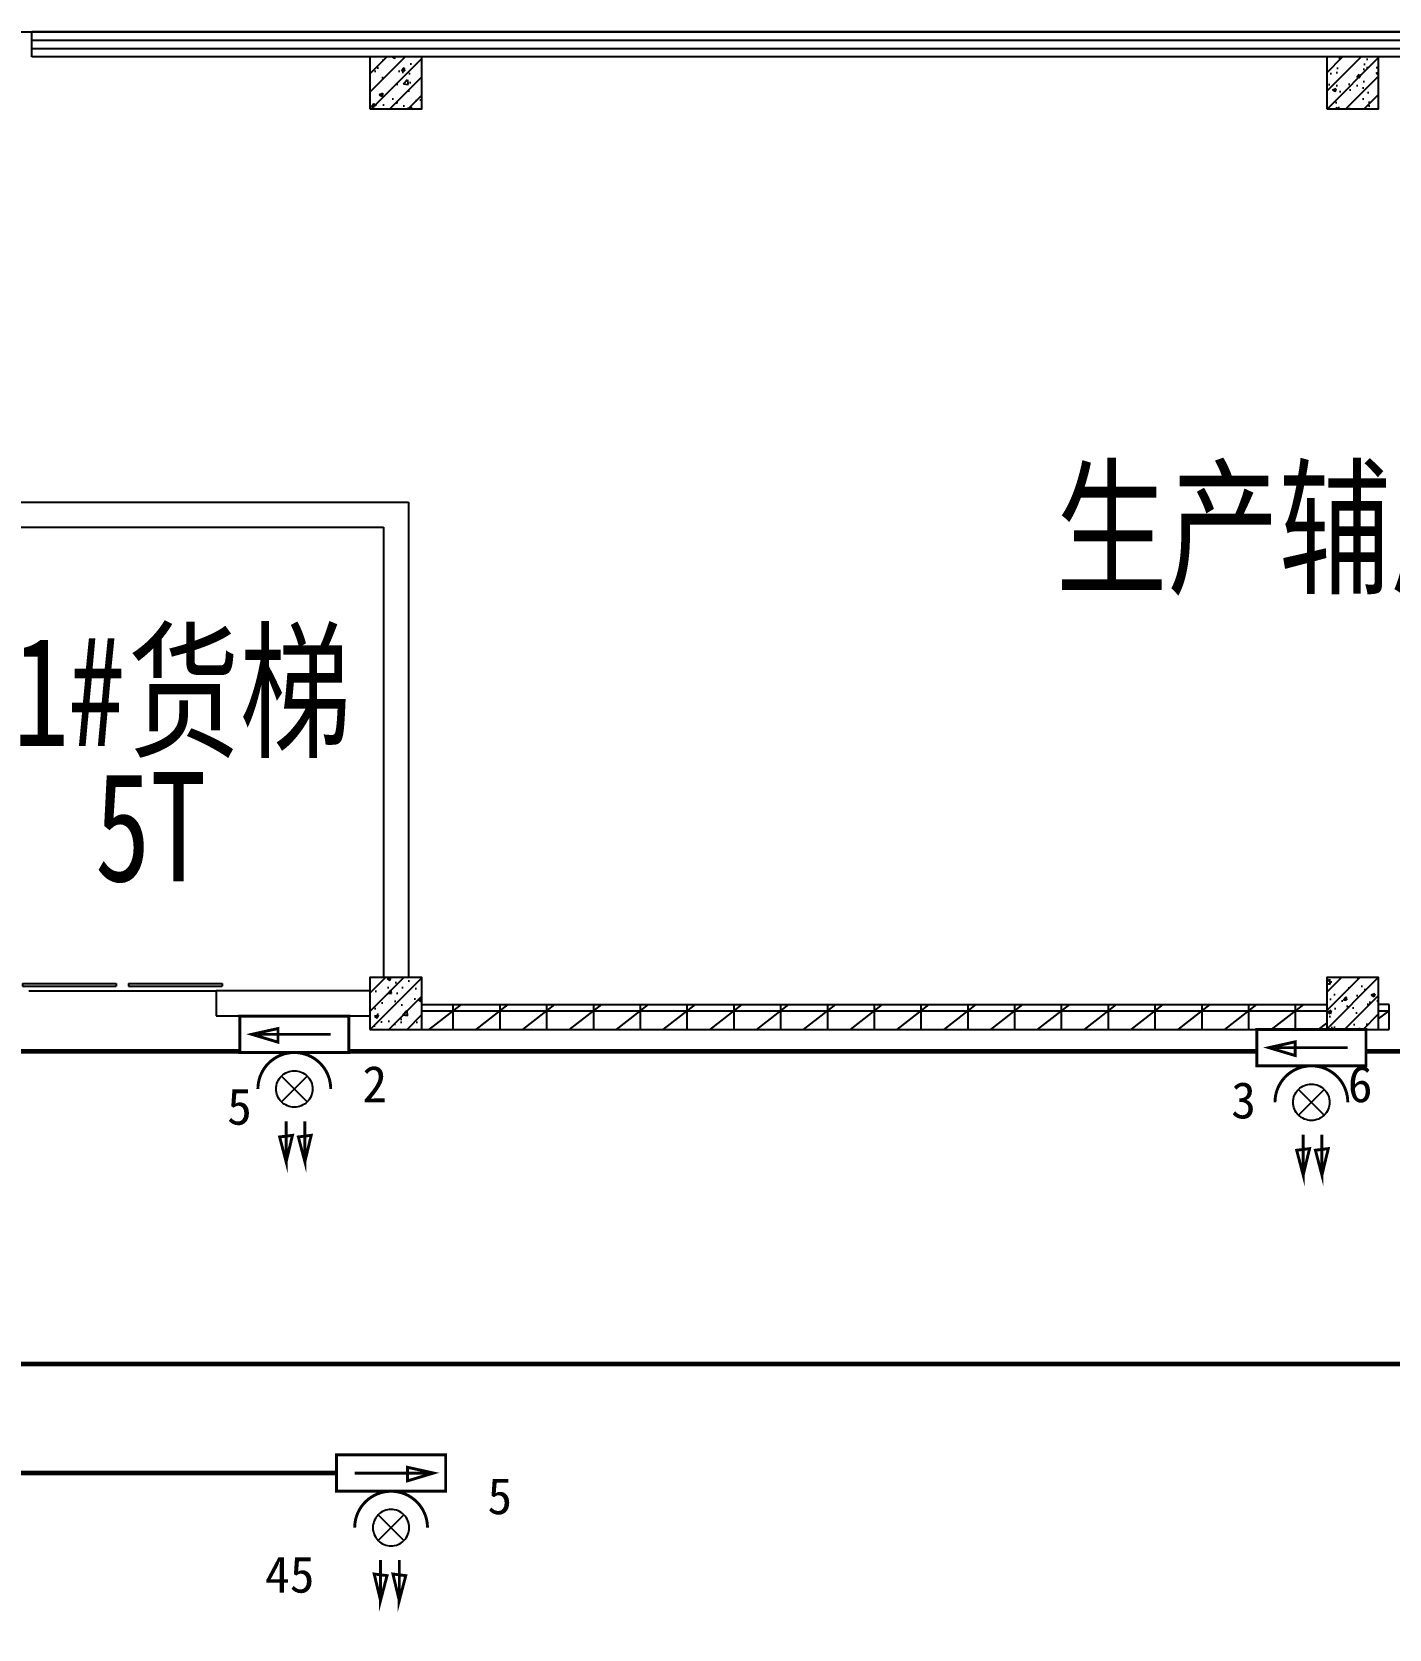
# Model space of a CAD drawing. Header units: millimetres. Extents: x -633009578 to 5705885, y -633235091 to 2571734.
# Drawn here: x 3046020 to 3059070, y 1976485 to 1991840 of the extents above; entities that cross this region are included whole.
import ezdxf

# ---------------------------------------------------------------- set-up
doc = ezdxf.new("R2010")
doc.units = ezdxf.units.MM
doc.header["$LTSCALE"] = 1000
doc.header["$MEASUREMENT"] = 0
doc.layers.get('0').update_dxf_attribs({"color": 9})
for name, color, linetype in [('000000000000电气', 7, 'Continuous'), ('A-COLUM(柱)', 255, 'Continuous'), ('A-DOOR(门）', 4, 'Continuous'), ('A-F-AREA(计算)', 5, 'Continuous'), ('A-HATH(填充)', 8, 'Continuous'), ('A-TEXT(房间)', 243, 'Continuous'), ('A-WALL(墙)', 255, 'Continuous'), ('A-WINDOW（窗）', 4, 'Continuous'), ('电-强电平面-线缆', 3, 'Continuous'), ('设备-照明', 3, 'Continuous')]:
    doc.layers.add(name, color=color, linetype=linetype)
doc.styles.add('_TCH', font='simhei.ttf', dxfattribs={"width": 0.75, "bigfont": 'hztxt.shx'})
doc.styles.add('IDQSTYLE', font='simhei.ttf', dxfattribs={"width": 0.707, "bigfont": 'hztxt.shx'})
doc.styles.add('宋体', font='simhei.ttf')
pattern_1 = [(0, (597621.4751960391, 677977.5160347573), (0, 350), []), (37.875, (598021.4751960391, 677977.5160347573), (-169.61527734408, 218.0766567528281), []), (90, (598021.4751960391, 677977.5160347573), (-450, 2.755455298081545e-14), [])]

# ---------------------------------------------------------------- blocks, each defined once
blk = doc.blocks.new('HC000078')
at = {"color": 0, "linetype": 'Continuous', "const_width": 0.2}
for points in [[(-3.750000000000028, 1.25), (3.75, 1.25), (3.75, -1.25), (-3.750000000000028, -1.25), (-3.750000000000028, 1.25)], [(2.5, 0), (-2.500000000000028, 0)]]:
    blk.add_lwpolyline(points, dxfattribs=at)
blk.add_lwpolyline([(2.917016710174721, 0), (1.120131515022848, 0.3984556212736834), (1.120131515022848, -0.539087017017323)], close=True, dxfattribs=at)
at = {"color": 0, "style": 'IDQSTYLE', "width": 0.7}
blk.add_attdef('PSFHATT', (5.75, -1.25), '', height=2.5, dxfattribs=at)
blk = doc.blocks.new('HC000064')
at = {"color": 0, "linetype": 'Continuous'}
for p, q in [((-0.8838834764831063, -0.8838834764831063), (0.8838834764831063, 0.8838834764831063)), ((-0.8838834764830494, 0.8838834764831063), (0.8838834764831631, -0.8838834764831063))]:
    blk.add_line(p, q, dxfattribs=at)
at = {"color": 0, "linetype": 'Continuous', "const_width": 0.2}
blk.add_lwpolyline([(5.710751695749348e-14, 2.499999999999886, 0.1989123673796647), (-1.767766952966326, 1.767766952966327, 0.1989123673796613), (-2.5, 1.951292859901378e-16, 0.1989123673796761), (-1.767766952966326, -1.76776695296644, 0.1989123673796782), (5.594010226827932e-14, -2.500000000000227)], format="xyb", dxfattribs=at)
for points in [[(2.226896073527712, 0.5659208660671311), (5.003498004369476, 0.5624686703930024), (3.296463286048663, 1.009912150058199), (3.185957433181557, 0.1260038671447887), (5.003498004369476, 0.5624686703930024)], [(2.224443767981995, -0.721123763554715), (5.001045698823816, -0.7245759592289005), (3.294010980502946, -0.2771324795636474), (3.18350512763584, -1.161040762477114), (5.001045698823816, -0.7245759592289005)]]:
    blk.add_lwpolyline(points, dxfattribs=at)
at = {"color": 0, "linetype": 'Continuous'}
for centre, radius, start, end in [((-2.259303855112194e-14, -1.740829702612245e-13), 1.250000000000117, 89.99999999999898, 134.9999999999991), ((-9.10937991704941e-14, -1.740829702612245e-13), 1.250000000000117, 45.00000000000085, 89.99999999999582), ((1.199040866595169e-14, -7.105427357601002e-14), 1.250000000000069, 135.0000000000036, 179.9999999999968), ((-1.252331571777177e-13, -7.088774012231625e-14), 1.250000000000068, 3.249254662582951e-12, 44.99999999999639), ((-2.284838984678572e-13, -5.684341886080801e-14), 1.250000000000172, 315.0000000000093, 2.605510395054555e-12), ((-2.264854970235319e-14, -5.695444116327053e-14), 1.250000000000034, 179.9999999999974, 225.0000000000007), ((-2.270406085358445e-14, -1.338928967697939e-13), 1.24999999999998, 224.9999999999983, 270.000000000001), ((-9.131584377541913e-14, 3.996802888650564e-15), 1.250000000000118, 270.0000000000042, 315.0000000000028)]:
    blk.add_arc(centre, radius, start, end, dxfattribs=at)
at = {"color": 0, "style": 'IDQSTYLE', "width": 0.7}
blk.add_attdef('PSFHATT', (7.003498004369476, -2.500000010000227), '', height=2.5, dxfattribs=at)
blk = doc.blocks.new('$TCHSYS$WIN2D')
for p, q in [((-0.5, 0.5), (0.5, 0.5)), ((0.5, 0.5), (0.4999999999999998, -0.5)), ((0.5, 0.1666666666666666), (-0.5, 0.1666666666666666)), ((0.5, -0.1666666666666667), (-0.5, -0.1666666666666667)), ((-0.4999999999999999, -0.5), (0.5, -0.5))]:
    blk.add_line(p, q)
blk = doc.blocks.new('$DORLIB2D$00000127')
at = {"color": 0}
for points in [[(-0.5333333333328483, 0.7948983154366971), (-0.5333333333328483, 0.690405644187237)], [(-0.03333333333284827, 0.7948983154366971), (-0.5333333333328483, 0.7948983154366971)], [(-0.03333333333284827, 0.7948983154366971), (-0.03333333333284827, 0.690405644187237)], [(0.5333333333328483, 0.7948983154366971), (0.03333333333284827, 0.7948983154366971)], [(0.03333333333284827, 0.7948983154366971), (0.03333333333284827, 0.690405644187237)], [(0.5333333333328483, 0.7948983154366971), (0.5333333333328483, 0.690405644187237)], [(-0.03333333333284827, 0.690405644187237), (-0.5333333333328483, 0.690405644187237)], [(0.5333333333328483, 0.690405644187237), (0.03333333333284827, 0.690405644187237)], [(0.5, 0.4999999999999858), (-0.5, 0.4999999999999858)]]:
    blk.add_lwpolyline(points, dxfattribs=at)
blk = doc.blocks.new('_FZH')
h = blk.add_hatch()
h.set_pattern_fill('钢筋混凝土', color=256, scale=0.1, style=0)
h.set_pattern_definition([(45, (0, 0), (-0.1767766952966369, 0.1767766952966369), []), (50, (0, 0), (0.7172601826007535, -0.06275213498259512), [0.07500000000000001, -0.8250000000000001]), (355, (0, 0), (-0.138751333613, 0.7521921337000119), [0.06, -0.66]), (100.4514, (0.05977168000000001, -0.00522934), (0.5785093817140216, 0.6894395420609536), [0.06374019, -0.701142112]), (46.1842, (0, 0.2), (1.067241048625645, -0.1655190143290181), [0.1125, -1.2375]), (96.6356, (0.088936745, 0.186206693), (0.9346627055487033, 0.9741178709004418), [0.095610288, -1.051713]), (351.1842, (0, 0.2), (0.9346619451336272, 0.9741186009253247), [0.09000000000000001, -0.9900000000000001]), (21, (0.1, 0.15), (0.5969070521184617, -0.4026188906653388), [0.07500000000000001, -0.8250000000000001]), (326, (0.1, 0.15), (0.2433153319215824, 0.7251500450468529), [0.06, -0.66]), (71.4514, (0.149742233, 0.116448394), (0.84022262858149, 0.3225304967099524), [0.06374019, -0.701142112]), (37.50000000000001, (0, 0), (0.01215985531729062, 0.3328938538313115), [0, -0.652, 0, -0.67, 0, -0.6625000000000001]), (7.499999999999999, (0, 0), (0.2630695374421486, 0.3944117118823603), [0, -0.382, 0, -0.637, 0, -0.2525]), (-32.5, (-0.223, 0), (0.533822436172409, -0.02255487173437976), [0, -0.25, 0, -0.78, 0, -1.035]), (-42.5, (-0.323, 0), (0.5831861693423862, 0.1001049823323177), [0, -0.325, 0, -0.518, 0, -0.735])])
h.paths.add_polyline_path([(-0.5, -0.5), (0.5, -0.5), (0.5, 0.5), (-0.5, 0.5)])
blk.add_lwpolyline([(-0.5, -0.5), (0.5, -0.5), (0.5, 0.5), (-0.5, 0.5)], close=True)

msp = doc.modelspace()

# ---------------------------------------------------------------- hatches: boundary and pattern name
at = {"layer": 'A-HATH(填充)'}
h = msp.add_hatch(dxfattribs=at)
h.set_pattern_fill('空心砖', color=256, scale=100, style=0)
h.set_pattern_definition(pattern_1)
h.paths.add_polyline_path([(3058469.994031749, 1982249.596922424), (3058469.994031749, 1982489.596922413), (3049769.994031749, 1982489.596922413), (3049769.994031749, 1982249.596922413)])
h = msp.add_hatch(dxfattribs=at)
h.set_pattern_fill('空心砖', color=256, scale=100, style=0)
h.set_pattern_definition(pattern_1)
h.paths.add_polyline_path([(3058969.994031749, 1982489.596922418), (3058969.994031749, 1982249.596922418), (3059069.994031488, 1982249.596922421), (3059069.994031488, 1982489.596922421)])

# ---------------------------------------------------------------- linework, layer by layer
at = {"layer": 'A-F-AREA(计算)'}
msp.add_lwpolyline([(3029879.971570265, 1991839.59697076), (3164159.971570265, 1991839.59697076), (3164159.971570265, 1855759.59697076), (3029879.971570265, 1855759.59697076)], close=True, dxfattribs=at)
at = {"layer": 'A-WALL(墙)'}
for p, q in [((3044849.994036824, 1987319.596922328), (3049639.994031751, 1987319.596922328)), ((3049639.994031751, 1987319.596922328), (3049639.994031749, 1982749.596922424)), ((3045089.994036835, 1987079.596922285), (3049399.994031852, 1987079.596922285)), ((3049399.994031852, 1987079.596922285), (3049399.994031749, 1982749.596922424)), ((3049269.994031977, 1982619.596922422), (3047789.994037083, 1982619.596922411)), ((3047789.994037083, 1982619.596922411), (3047789.994037083, 1982379.596922406)), ((3049769.994031749, 1982489.596922413), (3058469.994031977, 1982489.596922392)), ((3059069.994031488, 1982489.596922421), (3058969.994031977, 1982489.596922515)), ((3059069.994031488, 1982249.596922421), (3059069.994031488, 1982489.596922421)), ((3047789.994037083, 1982379.596922406), (3049269.994031977, 1982379.596922497)), ((3049769.994031749, 1982249.596922413), (3058469.994031977, 1982249.596922392)), ((3058969.994031977, 1982249.596922337), (3059069.994031488, 1982249.596922421))]:
    msp.add_line(p, q, dxfattribs=at)
at = {"layer": '电-强电平面-线缆', "color": 1, "linetype": 'Continuous', "const_width": 45}
for points in [[(3040345.094031765, 1982039.01603476), (3048017.894031764, 1982039.01603476)], [(3049068.094031765, 1982039.01603476), (3057797.894031764, 1982039.01603476)], [(3058848.094031765, 1982039.01603476), (3066998.894031764, 1982039.01603476)], [(3033145, 1979033.5), (3104680, 1979033.5)], [(3040307.494031751, 1977984.722226528), (3048948.500000003, 1977984.722226528)]]:
    msp.add_lwpolyline(points, dxfattribs=at)

# ---------------------------------------------------------------- block references
at = {"layer": 'A-COLUM(柱)', "xscale": 500, "yscale": 500, "zscale": 500}
for p in [(3049519.994031749, 1991349.596922424), (3058719.994031749, 1991349.596922424), (3049519.994031749, 1982499.596922424), (3058719.994031749, 1982499.596922424)]:
    msp.add_blockref('_FZH', p, dxfattribs=at)
at = {"layer": 'A-DOOR(门）', "xscale": -1800, "yscale": 240, "zscale": 1800}
msp.add_blockref('$DORLIB2D$00000127', (3046889.99403694, 1982499.596922424), dxfattribs=at)
at = {"layer": 'A-WINDOW（窗）', "extrusion": (0, 0, -1), "xscale": -50000.04198255227, "yscale": 240, "zscale": 50000.04198255227, "rotation": 180}
msp.add_blockref('$TCHSYS$WIN2D', (-3071019.973041228, 1991719.596922424), dxfattribs=at)
at = {"layer": '设备-照明', "yscale": 140, "zscale": 140}
for name, p, xscale, rotation in [('HC000078', (3048542.994031765, 1982202.596922427), -140, 359.9999999999999), ('HC000078', (3058322.994031765, 1982074.596922427), -140, 359.9999999999999), ('HC000064', (3048542.994031765, 1981677.596922427), -140, 89.99999999999993), ('HC000064', (3058322.994031765, 1981549.596922427), -140, 89.99999999999993), ('HC000064', (3049473.500000003, 1977459.722226528), 140, 270)]:
    msp.add_blockref(name, p, dxfattribs=dict(at, xscale=xscale, rotation=rotation))
at = {"layer": '设备-照明', "xscale": 140, "yscale": 140, "zscale": 140}
msp.add_blockref('HC000078', (3049473.500000003, 1977984.722226528), dxfattribs=at)

# ---------------------------------------------------------------- texts
at = {"layer": '000000000000电气', "color": 2, "lineweight": 35, "style": '宋体'}
for s, p in [('2', (3049197.697054937, 1981549.708152607)), ('3', (3057552.313022905, 1981393.838451712))]:
    msp.add_text(s, height=350, dxfattribs=at).set_placement(p)
at = {"layer": '000000000000电气', "color": 4, "lineweight": 35, "style": '宋体'}
for s, p in [('6', (3058672.994031765, 1981549.596922427)), ('5', (3047896.949739125, 1981333.585310548)), ('45', (3048261.099534228, 1976834.982157366))]:
    msp.add_text(s, height=350, dxfattribs=at).set_placement(p)
at = {"layer": '000000000000电气', "lineweight": 35, "style": '宋体'}
msp.add_text('5', height=350, dxfattribs=at).set_placement((3050399.762131775, 1977588.643685505))
at = {"layer": 'A-TEXT(房间)', "style": '_TCH', "width": 0.75}
for s, p in [('生产辅房', (3055864.52394223, 1986542.450864474)), ('货梯', (3046942.778121329, 1984973.519775303)), ('1#', (3045840.278121329, 1984973.519775303)), ('5T', (3046624.536560491, 1983673.255481535))]:
    msp.add_text(s, height=1050, dxfattribs=at).set_placement(p)

doc.saveas('drawing.dxf')
